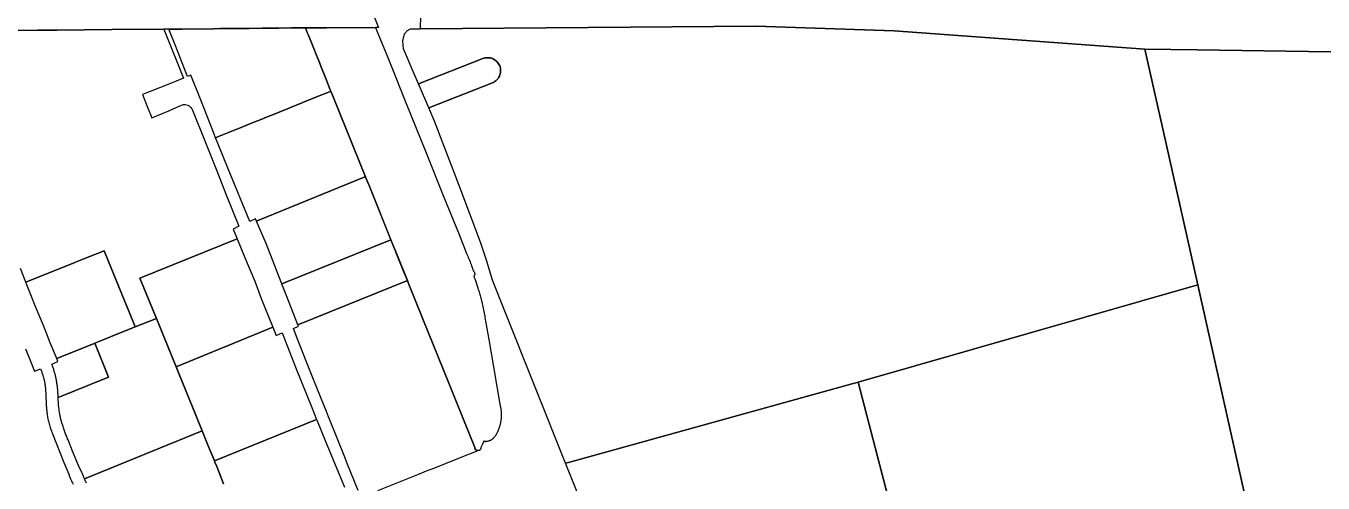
# Model space of a CAD drawing. Header units: metres. Extents: x 3 to 1005126, y 39 to 4383651.
# Drawn here: x 478924 to 479920, y 4365949 to 4366300 of the extents above; entities that cross this region are included whole.
import ezdxf

# ---------------------------------------------------------------- set-up
doc = ezdxf.new("R2010")
doc.units = ezdxf.units.M
doc.header["$MEASUREMENT"] = 0
doc.layers.add('TM_Llucmajor', color=7, linetype='Continuous')

msp = doc.modelspace()

# ---------------------------------------------------------------- linework, layer by layer
at = {"layer": 'TM_Llucmajor', "linetype": 'Continuous', "flags": 128}
for points in [[(480032.51, 4366569.02), (479925.9, 4366280.45), (479925.56, 4366280.45), (479822.94, 4366282.01), (479782.66, 4366282.63), (479590.35, 4366296.52), (479483.98, 4366300.07), (479226.64, 4366298.23), (479226.88, 4366308.13)], [(479187.5, 4366316.51), (479194.42, 4366299.15), (479192.06, 4366299.15), (479154.69, 4366299), (479138.15, 4366298.89), (479128.02, 4366298.82), (479127.31, 4366298.82), (479117.74, 4366298.72), (479116.77, 4366298.71), (479106.47, 4366298.61), (479105.06, 4366298.59), (479094.91, 4366298.49), (479093.67, 4366298.48), (479083.21, 4366298.37), (479082.55, 4366298.37), (479081.96, 4366298.36), (479072.5, 4366298.27), (479067.87, 4366298.23), (479043.25, 4366298), (479036.34, 4366297.94), (479033.24, 4366297.92), (479029.6, 4366297.89), (478989.57, 4366297.57), (478947.36, 4366297.17), (478932.66, 4366297.04), (478906.11, 4366296.82)], [(478906.11, 4366296.82), (478932.66, 4366297.04), (478947.36, 4366297.17), (478989.57, 4366297.57), (479029.6, 4366297.89), (479030.61, 4366295.34), (479044.53, 4366260.31), (479032.13, 4366255.24), (479013.05, 4366247.59), (479016.92, 4366238.1), (479020.32, 4366229.74), (479033.29, 4366235.25), (479041.75, 4366238.99), (479043.73, 4366239.79), (479044.72, 4366239.93), (479045.76, 4366239.93), (479046.82, 4366239.75), (479047.86, 4366239.41), (479048.84, 4366238.9), (479049.71, 4366238.24), (479050.46, 4366237.47), (479051.06, 4366236.62), (479051.51, 4366235.73), (479060.85, 4366212.1), (479069.58, 4366190.39), (479074.32, 4366178.51), (479076.94, 4366171.96), (479086.97, 4366146.54), (479082.71, 4366144.28), (479085.74, 4366136.88), (479011.15, 4366106.78), (479023.92, 4366075.82), (479007.51, 4366069.22), (479002.55, 4366081.3), (478997.35, 4366094.39), (478983.81, 4366127.79), (478968.04, 4366121.44), (478961.78, 4366118.92), (478961.22, 4366118.69), (478923.64, 4366103.55), (478919.39, 4366113.98)], [(479920.56, 4365662.34), (479913.92, 4365695.46), (479913.73, 4365696.43), (479905.65, 4365733.26), (479905.33, 4365734.7), (479823.32, 4366101.45), (479798.59, 4366212.23), (479782.66, 4366282.63), (479782.66, 4366282.63), (479822.94, 4366282.01), (479925.56, 4366280.45)], [(479178.72, 4365943.65), (479170.38, 4365964.43), (479168.44, 4365969.26), (479156.77, 4365998.34), (479155.98, 4366000.31), (479154.36, 4366004.33), (479150.41, 4366014.16), (479148.34, 4366019.32), (479142.96, 4366032.71), (479139.41, 4366041.57), (479134.76, 4366053.48), (479132.75, 4366058.6), (479129.07, 4366068.05), (479132.91, 4366069.78), (479132.46, 4366070.95), (479216.46, 4366104.84), (479217.35, 4366102.62), (479228.62, 4366074.62), (479244.02, 4366036.68), (479268.32, 4365976.74), (479268.31, 4365976.6), (479268.32, 4365976.46), (479268.32, 4365976.33), (479268.34, 4365976.19), (479268.37, 4365976.06), (479268.4, 4365975.93), (479268.44, 4365975.8), (479268.49, 4365975.67), (479268.54, 4365975.55), (479268.61, 4365975.42), (479268.68, 4365975.31), (479268.75, 4365975.2), (479268.84, 4365975.09), (479268.92, 4365974.98), (479269.02, 4365974.89), (479269.12, 4365974.79), (479269.23, 4365974.71), (479269.34, 4365974.63), (479269.45, 4365974.56), (479269.57, 4365974.49), (479269.69, 4365974.43), (479269.82, 4365974.38), (479269.95, 4365974.33), (479270.08, 4365974.3), (479270.21, 4365974.27), (479270.35, 4365974.25), (479270.48, 4365974.24), (479270.48, 4365974.24), (479269.54, 4365973.77), (479267.92, 4365972.97), (479263.38, 4365971.21), (479254.95, 4365967.94), (479236.05, 4365960.37), (479232.32, 4365958.88), (479224.29, 4365955.66), (479193.62, 4365943.39)], [(478923.34, 4366052.35), (478927.57, 4366041.74), (478930.26, 4366035.2), (478934.81, 4366037.09), (478935.04, 4366036.58), (478935.5, 4366035.39), (478935.72, 4366034.81), (478935.93, 4366034.2), (478936.13, 4366033.6), (478936.33, 4366033.01), (478936.52, 4366032.4), (478936.7, 4366031.78), (478936.88, 4366031.17), (478937.04, 4366030.55), (478937.22, 4366029.94), (478937.36, 4366029.33), (478937.51, 4366028.71), (478937.64, 4366028.09), (478937.77, 4366027.47), (478937.9, 4366026.84), (478938.01, 4366026.22), (478938.13, 4366025.6), (478938.22, 4366024.96), (478938.31, 4366024.33), (478938.4, 4366023.72), (478938.47, 4366023.1), (478938.54, 4366022.44), (478938.6, 4366021.81), (478938.65, 4366021.2), (478938.73, 4366019.96), (478938.82, 4366018.56), (478938.89, 4366017.17), (478938.97, 4366015.77), (478939.02, 4366014.38), (478939.07, 4366012.97), (478939.13, 4366011.58), (478939.14, 4366010.14), (478939.18, 4366009.3), (478939.24, 4366008.44), (478939.31, 4366007.59), (478939.38, 4366006.74), (478939.45, 4366005.9), (478939.54, 4366005.05), (478939.64, 4366004.19), (478939.74, 4366003.37), (478939.85, 4366002.52), (478939.97, 4366001.67), (478940.1, 4366000.83), (478940.23, 4365999.98), (478940.29, 4365999.64), (478940.52, 4365998.67), (478940.74, 4365997.73), (478940.99, 4365996.78), (478941.23, 4365995.85), (478941.48, 4365994.92), (478941.74, 4365993.99), (478942.01, 4365993.05), (478942.29, 4365992.13), (478942.57, 4365991.2), (478942.86, 4365990.28), (478943.16, 4365989.37), (478943.47, 4365988.44), (478943.63, 4365987.99), (478947.14, 4365979.4), (478952.81, 4365965.03), (478953.52, 4365963.26), (478954.24, 4365961.48), (478954.97, 4365959.72), (478955.69, 4365957.96), (478956.43, 4365956.2), (478957.18, 4365954.44), (478957.93, 4365952.69), (478958.68, 4365950.94), (478958.95, 4365950.33), (478959.4, 4365949.44), (478959.83, 4365948.59)], [(479406.44, 4365794.34), (479338.02, 4365964.63), (479340.31, 4365965.26), (479558.79, 4366025.78), (479559.11, 4366025.86), (479562.57, 4366026.81), (479620.3, 4365805.31)], [(479075.42, 4365948.8), (479071.88, 4365957.53), (479070.09, 4365961.94), (479068.66, 4365965.44), (479068.27, 4365966.43), (479068.27, 4365966.43), (479146.77, 4365998.28), (479147.26, 4365997.07), (479153.27, 4365982.13), (479168.16, 4365946.13)], [(478970.1, 4365949.24), (478969.75, 4365949.93), (478969.43, 4365950.53), (478969.09, 4365951.4), (478968.63, 4365952.57), (478968.63, 4365952.57), (479058.89, 4365989.47), (479063.55, 4365978.02), (479068.27, 4365966.43), (479068.66, 4365965.44), (479070.09, 4365961.94), (479071.88, 4365957.53), (479075.42, 4365948.8)]]:
    msp.add_lwpolyline(points, dxfattribs=at)
for points in [[(479033.24, 4366297.92), (479036.34, 4366297.94), (479043.25, 4366298), (479067.87, 4366298.23), (479072.5, 4366298.27), (479081.96, 4366298.36), (479082.55, 4366298.37), (479083.21, 4366298.37), (479093.67, 4366298.48), (479094.91, 4366298.49), (479105.06, 4366298.59), (479106.47, 4366298.61), (479116.77, 4366298.71), (479117.74, 4366298.72), (479127.31, 4366298.82), (479128.02, 4366298.82), (479138.15, 4366298.89), (479139.59, 4366295.34), (479140.24, 4366293.74), (479144.06, 4366284.3), (479145.12, 4366281.68), (479145.96, 4366279.61), (479148.9, 4366272.29), (479150.08, 4366269.36), (479153.8, 4366260.09), (479157.32, 4366251.32), (479157.76, 4366250.24), (479156.65, 4366249.79), (479146.19, 4366245.57), (479136.8, 4366241.78), (479136.14, 4366241.51), (479126.79, 4366237.73), (479126.13, 4366237.47), (479116.77, 4366233.69), (479116.27, 4366233.49), (479106.93, 4366229.72), (479106.05, 4366229.36), (479096.71, 4366225.59), (479095.56, 4366225.13), (479086.25, 4366221.37), (479085.63, 4366221.12), (479072.77, 4366215.92), (479071.57, 4366215.44), (479069.23, 4366214.49), (479067.76, 4366218.09), (479057.53, 4366244.02), (479050.15, 4366262.58), (479047.69, 4366261.59), (479047.21, 4366262.79), (479038.08, 4366285.75), (479034.27, 4366295.34), (479033.24, 4366297.92)], [(479213.58, 4366111.99), (479207.64, 4366126.73), (479207.55, 4366126.95), (479206.18, 4366130.47), (479187.06, 4366177.74), (479184.42, 4366184.28), (479184.29, 4366184.59), (479159.46, 4366246.03), (479157.76, 4366250.24), (479157.32, 4366251.32), (479153.8, 4366260.09), (479150.08, 4366269.36), (479148.9, 4366272.29), (479145.96, 4366279.61), (479145.12, 4366281.68), (479144.06, 4366284.3), (479140.24, 4366293.74), (479139.59, 4366295.34), (479138.15, 4366298.89), (479154.69, 4366299), (479192.06, 4366299.15), (479193.59, 4366295.34), (479201.88, 4366274.72), (479215.5, 4366240.83), (479230.3, 4366204.18), (479243.96, 4366170.13), (479256.17, 4366140.09), (479261.93, 4366125.74), (479262.39, 4366124.68), (479262.84, 4366123.61), (479263.29, 4366122.54), (479263.73, 4366121.46), (479264.16, 4366120.39), (479264.58, 4366119.31), (479265, 4366118.23), (479265.41, 4366117.15), (479265.82, 4366116.06), (479266.22, 4366114.97), (479266.61, 4366113.89), (479266.99, 4366112.79), (479267.26, 4366112.03), (479267.45, 4366111.87), (479267.81, 4366111.46), (479268.01, 4366111.1), (479268.15, 4366110.72), (479268.22, 4366110.04), (479268.17, 4366109.63), (479267.99, 4366109.11), (479267.7, 4366108.65), (479267.48, 4366108.42), (479267.87, 4366107.25), (479268.42, 4366105.63), (479268.96, 4366104.01), (479269.5, 4366102.39), (479270.04, 4366100.77), (479270.58, 4366099.15), (479270.93, 4366098.07), (479271.25, 4366097.05), (479271.54, 4366096.12), (479271.82, 4366095.18), (479272.08, 4366094.24), (479272.35, 4366093.3), (479272.61, 4366092.36), (479272.86, 4366091.41), (479273.1, 4366090.47), (479273.34, 4366089.52), (479273.57, 4366088.57), (479273.8, 4366087.62), (479273.94, 4366087), (479274.2, 4366085.82), (479274.45, 4366084.63), (479274.7, 4366083.44), (479274.94, 4366082.25), (479275.17, 4366081.06), (479275.4, 4366079.87), (479275.62, 4366078.67), (479275.84, 4366077.47), (479276.04, 4366076.29), (479276.24, 4366075.08), (479276.46, 4366073.7), (479278.96, 4366059.67), (479282.62, 4366038.62), (479287.78, 4366008.43), (479287.88, 4366008.04), (479287.98, 4366007.58), (479288.08, 4366007.13), (479288.16, 4366006.68), (479288.24, 4366006.22), (479288.31, 4366005.76), (479288.38, 4366005.3), (479288.43, 4366004.83), (479288.48, 4366004.37), (479288.52, 4366003.91), (479288.55, 4366003.44), (479288.57, 4366002.98), (479288.59, 4366002.51), (479288.6, 4366002.05), (479288.6, 4366001.58), (479288.59, 4366001.11), (479288.57, 4366000.65), (479288.55, 4366000.18), (479288.53, 4365999.85), (479288.49, 4365999.37), (479288.44, 4365998.87), (479288.39, 4365998.37), (479288.33, 4365997.87), (479288.26, 4365997.37), (479288.18, 4365996.87), (479288.09, 4365996.38), (479287.99, 4365995.88), (479287.89, 4365995.39), (479287.78, 4365994.9), (479287.66, 4365994.41), (479287.53, 4365993.92), (479287.4, 4365993.44), (479287.25, 4365992.95), (479287.1, 4365992.47), (479286.95, 4365992), (479286.78, 4365991.52), (479286.61, 4365991.05), (479286.52, 4365990.8), (479286.4, 4365990.45), (479286.27, 4365990.08), (479286.13, 4365989.7), (479285.99, 4365989.33), (479285.83, 4365988.96), (479285.67, 4365988.6), (479285.5, 4365988.24), (479285.32, 4365987.88), (479285.14, 4365987.52), (479284.95, 4365987.17), (479284.75, 4365986.83), (479284.55, 4365986.48), (479284.33, 4365986.14), (479284.11, 4365985.81), (479283.89, 4365985.48), (479283.66, 4365985.16), (479283.42, 4365984.84), (479283.17, 4365984.52), (479282.92, 4365984.22), (479282.72, 4365983.98), (479282.5, 4365983.76), (479282.3, 4365983.57), (479282.1, 4365983.38), (479281.89, 4365983.2), (479281.67, 4365983.03), (479281.45, 4365982.87), (479281.23, 4365982.71), (479281, 4365982.56), (479280.76, 4365982.41), (479280.53, 4365982.28), (479280.29, 4365982.14), (479280.04, 4365982.02), (479279.8, 4365981.91), (479279.54, 4365981.8), (479279.29, 4365981.7), (479279.03, 4365981.61), (479278.77, 4365981.53), (479278.51, 4365981.45), (479278.25, 4365981.39), (479277.56, 4365981.36), (479277.48, 4365981.32), (479277.36, 4365981.27), (479277.23, 4365981.22), (479277.1, 4365981.19), (479276.97, 4365981.16), (479276.84, 4365981.14), (479276.7, 4365981.13), (479276.57, 4365981.13), (479276.43, 4365981.13), (479276.3, 4365981.14), (479276.17, 4365981.16), (479276.04, 4365981.19), (479275.91, 4365981.22), (479275.78, 4365981.27), (479275.66, 4365981.32), (479275.53, 4365981.38), (479275.42, 4365981.44), (479275.25, 4365981.55), (479274.2, 4365979.32), (479273.01, 4365976.75), (479272.9, 4365976.03), (479272.86, 4365975.9), (479272.82, 4365975.77), (479272.77, 4365975.64), (479272.71, 4365975.52), (479272.65, 4365975.4), (479272.58, 4365975.28), (479272.5, 4365975.17), (479272.42, 4365975.06), (479272.33, 4365974.96), (479272.23, 4365974.86), (479272.13, 4365974.77), (479272.02, 4365974.69), (479271.91, 4365974.61), (479271.79, 4365974.54), (479271.67, 4365974.47), (479271.55, 4365974.42), (479271.42, 4365974.37), (479271.29, 4365974.32), (479271.16, 4365974.29), (479271.03, 4365974.26), (479270.89, 4365974.24), (479270.76, 4365974.23), (479270.62, 4365974.23), (479270.48, 4365974.24), (479270.35, 4365974.25), (479270.21, 4365974.27), (479270.08, 4365974.3), (479269.95, 4365974.33), (479269.82, 4365974.38), (479269.69, 4365974.43), (479269.57, 4365974.49), (479269.45, 4365974.56), (479269.34, 4365974.63), (479269.23, 4365974.71), (479269.12, 4365974.79), (479269.02, 4365974.89), (479268.92, 4365974.98), (479268.84, 4365975.09), (479268.75, 4365975.2), (479268.68, 4365975.31), (479268.61, 4365975.42), (479268.54, 4365975.55), (479268.49, 4365975.67), (479268.44, 4365975.8), (479268.4, 4365975.93), (479268.37, 4365976.06), (479268.34, 4365976.19), (479268.32, 4365976.33), (479268.32, 4365976.46), (479268.31, 4365976.6), (479268.32, 4365976.74), (479244.02, 4366036.68), (479228.62, 4366074.62), (479217.35, 4366102.62), (479216.46, 4366104.84), (479213.58, 4366111.99)], [(479213.61, 4366282.75), (479213.01, 4366289.04), (479214.3, 4366294.18), (479216.59, 4366296.76), (479218.83, 4366298.17), (479220.2, 4366298.18), (479226.64, 4366298.23), (479483.98, 4366300.07), (479590.35, 4366296.52), (479782.66, 4366282.63), (479798.59, 4366212.23), (479823.32, 4366101.45), (479562.57, 4366026.81), (479559.11, 4366025.86), (479558.79, 4366025.78), (479340.31, 4365965.26), (479338.02, 4365964.63), (479291.35, 4366081.25), (479281.81, 4366105.08), (479277.57, 4366119.77), (479272.54, 4366134.38), (479256.33, 4366177.73), (479237.25, 4366227.15), (479232.84, 4366237.43), (479281.78, 4366256.68), (479282.58, 4366257.04), (479283.19, 4366257.37), (479283.92, 4366257.84), (479284.61, 4366258.38), (479285.25, 4366258.97), (479285.83, 4366259.62), (479286.36, 4366260.32), (479286.82, 4366261.06), (479287.22, 4366261.84), (479287.6, 4366262.81), (479287.84, 4366263.65), (479288.01, 4366264.51), (479288.1, 4366265.37), (479288.11, 4366266.25), (479288.05, 4366267.12), (479287.92, 4366267.98), (479287.71, 4366268.83), (479287.42, 4366269.65), (479286.99, 4366270.61), (479286.55, 4366271.36), (479286.05, 4366272.08), (479285.49, 4366272.75), (479284.87, 4366273.37), (479284.2, 4366273.93), (479283.48, 4366274.43), (479282.72, 4366274.87), (479281.93, 4366275.24), (479281.11, 4366275.54), (479280.27, 4366275.76), (479279.41, 4366275.91), (479278.54, 4366275.99), (479277.66, 4366275.99), (479276.79, 4366275.91), (479275.93, 4366275.76), (479275.26, 4366275.59), (479274.43, 4366275.31), (479224.94, 4366255.84), (479221.65, 4366263.5), (479213.61, 4366282.75)], [(479232.84, 4366237.43), (479224.94, 4366255.84), (479274.43, 4366275.31), (479275.26, 4366275.59), (479275.93, 4366275.76), (479276.79, 4366275.91), (479277.66, 4366275.99), (479278.54, 4366275.99), (479279.41, 4366275.91), (479280.27, 4366275.76), (479281.11, 4366275.54), (479281.93, 4366275.24), (479282.72, 4366274.87), (479283.48, 4366274.43), (479284.2, 4366273.93), (479284.87, 4366273.37), (479285.49, 4366272.75), (479286.05, 4366272.08), (479286.55, 4366271.36), (479286.99, 4366270.61), (479287.42, 4366269.65), (479287.71, 4366268.83), (479287.92, 4366267.98), (479288.05, 4366267.12), (479288.11, 4366266.25), (479288.1, 4366265.37), (479288.01, 4366264.51), (479287.84, 4366263.65), (479287.6, 4366262.81), (479287.22, 4366261.84), (479286.82, 4366261.06), (479286.36, 4366260.32), (479285.83, 4366259.62), (479285.25, 4366258.97), (479284.61, 4366258.38), (479283.92, 4366257.84), (479283.19, 4366257.37), (479282.58, 4366257.04), (479281.78, 4366256.68), (479232.84, 4366237.43)], [(479069.23, 4366214.49), (479071.57, 4366215.44), (479072.77, 4366215.92), (479085.63, 4366221.12), (479086.25, 4366221.37), (479095.56, 4366225.13), (479096.71, 4366225.59), (479106.05, 4366229.36), (479106.93, 4366229.72), (479116.27, 4366233.49), (479116.77, 4366233.69), (479126.13, 4366237.47), (479126.79, 4366237.73), (479136.14, 4366241.51), (479136.8, 4366241.78), (479146.19, 4366245.57), (479156.65, 4366249.79), (479157.76, 4366250.24), (479159.46, 4366246.03), (479184.29, 4366184.59), (479183.28, 4366184.18), (479101.18, 4366150.71), (479100.64, 4366150.49), (479099.91, 4366152.21), (479095.43, 4366150.19), (479079, 4366190.6), (479070.75, 4366210.77), (479069.23, 4366214.49)], [(479120.12, 4366102.31), (479119.62, 4366103.57), (479108.01, 4366133.18), (479102.95, 4366145.07), (479100.64, 4366150.49), (479101.18, 4366150.71), (479183.28, 4366184.18), (479184.29, 4366184.59), (479184.42, 4366184.28), (479187.06, 4366177.74), (479203.88, 4366136.18), (479120.12, 4366102.31)], [(479023.92, 4366075.82), (479011.15, 4366106.78), (479085.74, 4366136.88), (479091.35, 4366123.18), (479099.32, 4366104.28), (479104.24, 4366091.18), (479113.21, 4366068.99), (479039.01, 4366038.7), (479023.92, 4366075.82)], [(479216.46, 4366104.84), (479132.46, 4366070.95), (479123.92, 4366092.64), (479120.38, 4366101.66), (479120.12, 4366102.31), (479203.88, 4366136.18), (479204.4, 4366134.88), (479206.18, 4366130.47), (479207.55, 4366126.95), (479216.46, 4366104.84)], [(478923.64, 4366103.55), (478961.22, 4366118.69), (478961.78, 4366118.92), (478968.04, 4366121.44), (478983.81, 4366127.79), (478997.35, 4366094.39), (479002.55, 4366081.3), (479007.51, 4366069.22), (478991.62, 4366062.82), (478985.36, 4366060.3), (478984.83, 4366060.09), (478976.02, 4366056.54), (478947.22, 4366044.93), (478942.27, 4366056.97), (478937.02, 4366070.22), (478930.8, 4366085.56), (478927.97, 4366092.71), (478924.43, 4366101.62), (478923.64, 4366103.55)], [(479620.3, 4365805.31), (479562.57, 4366026.81), (479823.32, 4366101.45), (479905.33, 4365734.7), (479905.65, 4365733.26), (479793.12, 4365688.26), (479747.43, 4365654.42), (479676.81, 4365602.08), (479674.61, 4365600.45), (479674.52, 4365600.81), (479664.93, 4365637.21), (479645.9, 4365709.5), (479645.4, 4365711.3), (479632.77, 4365757.52), (479632.44, 4365758.76), (479631.59, 4365762.02), (479620.3, 4365805.31)], [(478984.83, 4366060.09), (478985.36, 4366060.3), (478991.62, 4366062.82), (479007.51, 4366069.22), (479023.92, 4366075.82), (479039.01, 4366038.7), (479041.13, 4366033.47), (479054.05, 4366001.36), (479058.89, 4365989.47), (478968.63, 4365952.57), (478968.49, 4365952.91), (478967.88, 4365954.41), (478967.25, 4365955.9), (478966.61, 4365957.44), (478963.92, 4365962.8), (478959.39, 4365973.81), (478955.99, 4365982.6), (478955.65, 4365983.35), (478955.31, 4365984.11), (478954.98, 4365984.87), (478954.66, 4365985.63), (478954.34, 4365986.41), (478954.04, 4365987.18), (478953.73, 4365987.96), (478953.44, 4365988.73), (478953.15, 4365989.52), (478952.88, 4365990.3), (478952.6, 4365991.09), (478952.34, 4365991.87), (478952.08, 4365992.67), (478951.82, 4365993.48), (478951.61, 4365994.26), (478951.4, 4365994.95), (478951.19, 4365995.63), (478950.99, 4365996.31), (478950.61, 4365997.67), (478950.44, 4365998.34), (478950.1, 4365999.72), (478949.95, 4366000.39), (478949.8, 4366001.08), (478949.66, 4366001.77), (478949.53, 4366002.47), (478949.41, 4366003.13), (478949.33, 4366003.72), (478949.19, 4366004.86), (478949.06, 4366006.01), (478948.94, 4366007.16), (478948.9, 4366007.62), (478948.72, 4366009.46), (478948.62, 4366010.61), (478948.53, 4366011.75), (478948.45, 4366012.9), (478948.38, 4366014.06), (478948.33, 4366014.93), (478986.99, 4366030.58), (478976.41, 4366056.7), (478984.83, 4366060.09)], [(479039.01, 4366038.7), (479113.21, 4366068.99), (479115.74, 4366062.73), (479120.4, 4366064.69), (479131.08, 4366037.15), (479143.14, 4366007.31), (479146.77, 4365998.28), (479068.27, 4365966.43), (479063.55, 4365978.02), (479058.89, 4365989.47), (479054.05, 4366001.36), (479041.13, 4366033.47), (479039.01, 4366038.7)], [(478948.33, 4366014.93), (478948.31, 4366015.18), (478948.31, 4366015.29), (478948.3, 4366016.04), (478948.26, 4366017.52), (478948.23, 4366018.28), (478948.19, 4366019.04), (478948.14, 4366019.79), (478948.02, 4366021.27), (478947.95, 4366022.02), (478947.86, 4366022.77), (478947.77, 4366023.5), (478947.68, 4366024.24), (478947.58, 4366024.99), (478947.46, 4366025.74), (478947.34, 4366026.48), (478947.22, 4366027.16), (478947.19, 4366027.38), (478947.11, 4366027.97), (478947, 4366028.56), (478946.91, 4366029.13), (478946.8, 4366029.73), (478946.68, 4366030.3), (478946.56, 4366030.89), (478946.42, 4366031.46), (478946.29, 4366032.04), (478946.14, 4366032.62), (478945.99, 4366033.18), (478945.84, 4366033.75), (478945.67, 4366034.32), (478945.31, 4366035.46), (478945.12, 4366036.01), (478944.92, 4366036.58), (478943.45, 4366040.58), (478948.18, 4366042.58), (478947.22, 4366044.93), (478976.02, 4366056.54), (478976.41, 4366056.7), (478986.99, 4366030.58), (478948.33, 4366014.93)]]:
    msp.add_lwpolyline(points, close=True, dxfattribs=at)

doc.saveas('drawing.dxf')
